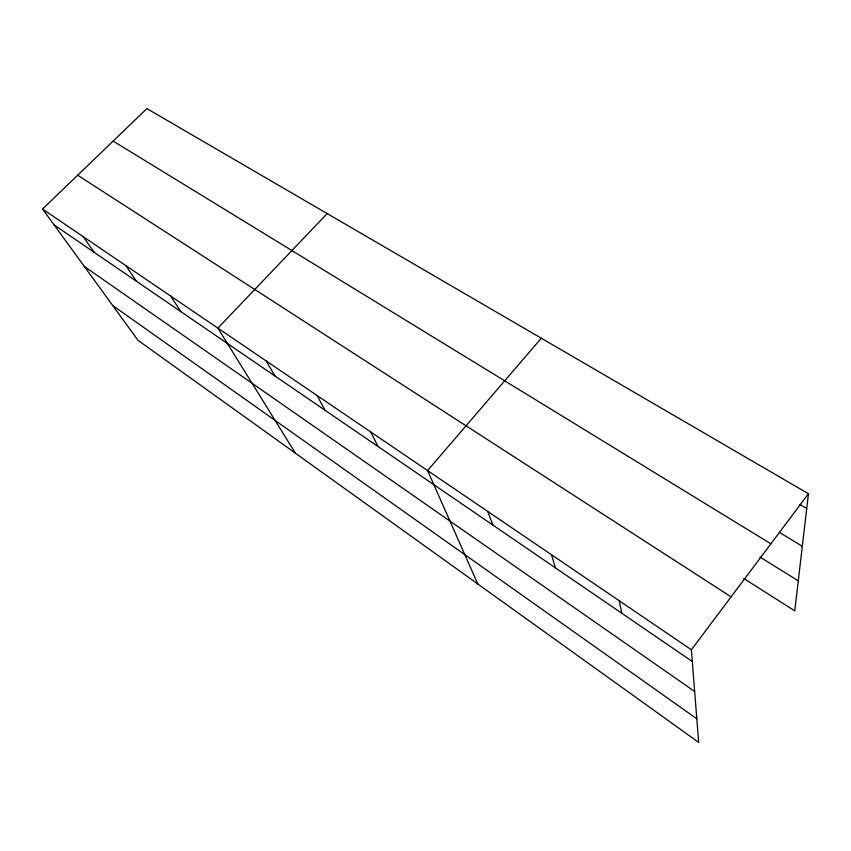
<?xml version="1.0" encoding="UTF-8"?>
<svg xmlns="http://www.w3.org/2000/svg" width="851" height="851" viewBox="0 0 851 851"><rect width="100%" height="100%" fill="white"/><g stroke="black" fill="none" stroke-linecap="round" stroke-linejoin="round"><path stroke-width="1.28" d="M808.45 493.74L691.395 649.77L698.66 742.391L138 340.315L42.55 209.027L146.883 108.609L808.45 493.74L794.77 610.837L743.742 578.478M541.3 338.219L427.585 470.571L477.815 584.009M327.178 213.569L217.899 328.135L295.425 453.211M799.951 504.494L806.727 508.483M779.601 532.503L802.312 546.257M113.14 141.085L770.889 543.81M759.9 557.011L798.281 580.829M77.675 175.221L731.105 596.838M42.55 209.027L691.395 649.77M54.092 224.909L692.31 661.504M84.292 266.437L694.661 691.48M112.715 305.53L696.809 718.787M83.164 236.621L94.291 252.407M125.82 265.597L136.468 281.266M170.679 296.063L180.784 311.572M266.182 360.93L275.011 376.036M317.072 395.502L325.146 410.331M370.791 432L378.004 446.498M487.719 511.419L492.867 525.067M551.491 554.746L555.405 567.851M619.262 600.774L621.773 613.252"/></g></svg>
